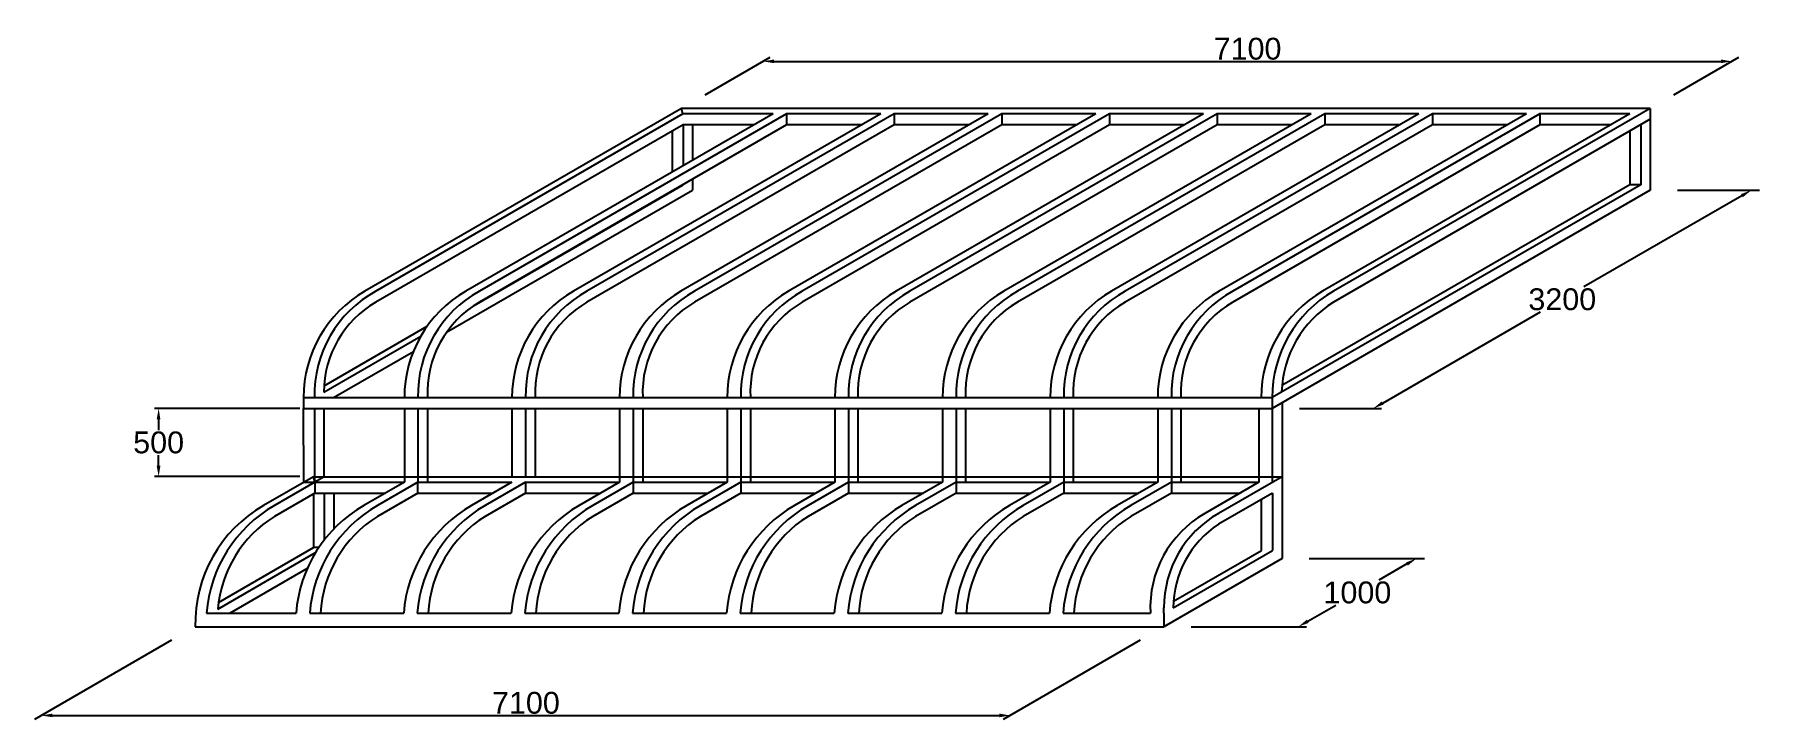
# Model space of a CAD drawing. Header units: inches. Extents: x -138455 to 599497, y -747149 to 13167.
# Drawn here: x 188822 to 201466, y -477829 to -472807 of the extents above; entities that cross this region are included whole.
import ezdxf

# ---------------------------------------------------------------- set-up
doc = ezdxf.new("R2010")
doc.units = ezdxf.units.IN
doc.header["$MEASUREMENT"] = 0
doc.header["$PDMODE"] = 35
doc.header["$PDSIZE"] = -3
doc.styles.get("Standard").update_dxf_attribs({"font": 'arial.ttf'})
doc.dimstyles.get("Standard").update_dxf_attribs({"dimtxt": 80, "dimasz": 70, "dimexe": 40, "dimexo": 80, "dimgap": 0, "dimtad": 1, "dimtih": 1, "dimtoh": 1, "dimdec": 0, "dimzin": 0, "dimdsep": 46, "dimtxsty": 'Standard', "dimcen": 0.09, "dimadec": 0, "dimazin": 0, "dimtfac": 1, "dimtdec": 0, "dimtofl": 0, "dimtmove": 0, "dimatfit": 3, "dimfxl": 0, "dimtolj": 1, "dimtzin": 0, "dimarcsym": 0})

# ---------------------------------------------------------------- blocks, each defined once
blk = doc.blocks.new('*D2227')
at = {"color": 0, "lineweight": -2, "transparency": 16777216}
for p, q in [((155121, -459781), (154116, -460362)), ((162221, -459781), (161216, -460362)), ((154248, -460332), (161188, -460332))]:
    blk.add_line(p, q, dxfattribs=at)
at = {"color": 0, "transparency": 16777216}
for points in [[(154248, -460318), (154248, -460345), (154168, -460332)], [(161188, -460318), (161188, -460345), (161268, -460332)]]:
    blk.add_solid(points, dxfattribs=at)
at = {"layer": 'Defpoints', "color": 0, "transparency": 16777216}
for p in [(155294, -459681), (162394, -459681), (161268, -460332)]:
    blk.add_point(p, dxfattribs=at)
at = {"color": 0, "transparency": 16777216, "insert": (157718, -460240), "char_height": 160, "attachment_point": 5}
blk.add_mtext('\\A1;7100', dxfattribs=at)
blk = doc.blocks.new('*D2233')
at = {"color": 0, "lineweight": -2, "transparency": 16777216}
for p, q in [((163460, -459181), (164306, -459181)), ((164176, -459221), (163971, -459340)), ((163449, -459641), (163654, -459523)), ((162594, -459681), (163440, -459681))]:
    blk.add_line(p, q, dxfattribs=at)
at = {"color": 0, "transparency": 16777216}
for points in [[(164170, -459210), (164183, -459233), (164246, -459181)], [(163442, -459630), (163456, -459653), (163380, -459681)]]:
    blk.add_solid(points, dxfattribs=at)
at = {"layer": 'Defpoints', "color": 0, "transparency": 16777216}
for p in [(163260, -459181), (164246, -459181), (162394, -459681)]:
    blk.add_point(p, dxfattribs=at)
at = {"color": 0, "transparency": 16777216, "insert": (163813, -459431), "char_height": 160, "attachment_point": 5}
blk.add_mtext('\\A1;1000', dxfattribs=at)
blk = doc.blocks.new('*D2228')
at = {"color": 0, "lineweight": -2, "transparency": 16777216}
for p, q in [((159105, -454885), (159582, -454610)), ((159610, -454640), (166550, -454640)), ((166205, -454885), (166682, -454610))]:
    blk.add_line(p, q, dxfattribs=at)
at = {"color": 0, "transparency": 16777216}
for points in [[(159610, -454626), (159610, -454653), (159530, -454640)], [(166550, -454626), (166550, -454653), (166630, -454640)]]:
    blk.add_solid(points, dxfattribs=at)
at = {"layer": 'Defpoints', "color": 0, "transparency": 16777216}
for p in [(166630, -454640), (158932, -454985), (166032, -454985)]:
    blk.add_point(p, dxfattribs=at)
at = {"color": 0, "transparency": 16777216, "insert": (163080, -454548), "char_height": 160, "attachment_point": 5}
blk.add_mtext('\\A1;7100', dxfattribs=at)
blk = doc.blocks.new('*D2234')
at = {"color": 0, "lineweight": -2, "transparency": 16777216}
for p, q in [((166703, -455625), (165546, -456293)), ((166232, -455585), (166833, -455585)), ((164071, -457145), (165228, -456476)), ((163460, -457185), (164061, -457185))]:
    blk.add_line(p, q, dxfattribs=at)
at = {"color": 0, "transparency": 16777216}
for points in [[(166697, -455613), (166710, -455636), (166773, -455585)], [(164064, -457133), (164077, -457156), (164001, -457185)]]:
    blk.add_solid(points, dxfattribs=at)
at = {"layer": 'Defpoints', "color": 0, "transparency": 16777216}
for p in [(166032, -455585), (163260, -457185), (164001, -457185)]:
    blk.add_point(p, dxfattribs=at)
at = {"color": 0, "transparency": 16777216, "insert": (165387, -456385), "char_height": 160, "width": 477.16, "attachment_point": 5}
blk.add_mtext('\\A1;3200', dxfattribs=at)
blk = doc.blocks.new('*D2231')
at = {"color": 0, "lineweight": -2, "transparency": 16777216}
for p, q in [((190766, -475549), (189702, -475549)), ((189732, -475629), (189732, -475708)), ((189732, -475969), (189732, -475891)), ((190766, -476049), (189702, -476049))]:
    blk.add_line(p, q, dxfattribs=at)
at = {"color": 0, "transparency": 16777216}
for points in [[(189718, -475629), (189745, -475629), (189732, -475549)], [(189718, -475969), (189745, -475969), (189732, -476049)]]:
    blk.add_solid(points, dxfattribs=at)
at = {"layer": 'Defpoints', "color": 0, "transparency": 16777216}
for p in [(189732, -475549), (190866, -475549), (190866, -476049)]:
    blk.add_point(p, dxfattribs=at)
at = {"color": 0, "transparency": 16777216, "insert": (189732, -475799), "char_height": 160, "attachment_point": 5}
blk.add_mtext('\\A1;500', dxfattribs=at)
blk = doc.blocks.new('zzxcmmm')
for p, q in [((156160.4, -458581.2), (155794.4, -458792.6)), ((156160.4, -458581.2), (163260.4, -458581.2)), ((156171.2, -458621.2), (156160.4, -458581.2)), ((163260.4, -458581.2), (162794.4, -458850.3)), ((163260.4, -458581.2), (163260.4, -459181.2)), ((156171.2, -458621.2), (155874.4, -458792.6)), ((156171.2, -458701.2), (155874.4, -458872.6)), ((156160.4, -458707.4), (156160.4, -459101.2)), ((156171.2, -458621.2), (156827.1, -458621.2)), ((156171.2, -458621.2), (156171.2, -458701.2)), ((156171.2, -458701.2), (156688.5, -458701.2)), ((156240.4, -458701.2), (156240.4, -459045.3)), ((156309.7, -458701.2), (156309.7, -458965.2)), ((156827.1, -458621.2), (156530.3, -458792.6)), ((156927.1, -458621.2), (156630.3, -458792.6)), ((156927.1, -458701.2), (156630.3, -458872.6)), ((156927.1, -458621.2), (157615.9, -458621.2)), ((156927.1, -458701.2), (156927.1, -458621.2)), ((156927.1, -458701.2), (157477.4, -458701.2)), ((157615.9, -458621.2), (157319.2, -458792.6)), ((157715.9, -458621.2), (157419.2, -458792.6)), ((157715.9, -458701.2), (157419.2, -458872.6)), ((157715.9, -458621.2), (158404.8, -458621.2)), ((157715.9, -458621.2), (157715.9, -458701.2)), ((157715.9, -458701.2), (158266.3, -458701.2)), ((158404.8, -458621.2), (158108.1, -458792.6)), ((158504.8, -458621.2), (158208.1, -458792.6)), ((158504.8, -458701.2), (158208.1, -458872.6)), ((158504.8, -458621.2), (159193.7, -458621.2)), ((158504.8, -458621.2), (158504.8, -458701.2)), ((158504.8, -458701.2), (159055.2, -458701.2)), ((159193.7, -458621.2), (158897, -458792.6)), ((159293.7, -458621.2), (158997, -458792.6)), ((159293.7, -458701.2), (158997, -458872.6)), ((159293.7, -458621.2), (159982.6, -458621.2)), ((159293.7, -458621.2), (159293.7, -458701.2)), ((159293.7, -458701.2), (159844, -458701.2)), ((159982.6, -458621.2), (159685.9, -458792.6)), ((160082.6, -458621.2), (159785.9, -458792.6)), ((160082.6, -458701.2), (159785.9, -458872.6)), ((160082.6, -458621.2), (160771.5, -458621.2)), ((160082.6, -458621.2), (160082.6, -458701.2)), ((160082.6, -458701.2), (160632.9, -458701.2)), ((160771.5, -458621.2), (160474.8, -458792.6)), ((160871.5, -458621.2), (160574.8, -458792.6)), ((160871.5, -458701.2), (160574.8, -458872.6)), ((160871.5, -458621.2), (161560.4, -458621.2)), ((160871.5, -458621.2), (160871.5, -458701.2)), ((160871.5, -458701.2), (161421.8, -458701.2)), ((161560.4, -458621.2), (161263.6, -458792.6)), ((161660.4, -458621.2), (161363.6, -458792.6)), ((161660.4, -458701.2), (161363.6, -458872.6)), ((161660.4, -458621.2), (162349.3, -458621.2)), ((161660.4, -458621.2), (161660.4, -458701.2)), ((161660.4, -458701.2), (162210.7, -458701.2)), ((162349.3, -458621.2), (162052.5, -458792.6)), ((162449.3, -458621.2), (162152.5, -458792.6)), ((162449.3, -458701.2), (162152.5, -458872.6)), ((162449.3, -458621.2), (163091.2, -458621.2)), ((162449.3, -458621.2), (162449.3, -458701.2)), ((162449.3, -458701.2), (162952.6, -458701.2)), ((163091.2, -458621.2), (162694.4, -458850.3)), ((163191.2, -458701.2), (162794.4, -458930.3)), ((163191.2, -458701.2), (163191.2, -459121.2)), ((163111.2, -459121.2), (163111.2, -458747.4)), ((155465.1, -459502.7), (156160.4, -459101.2)), ((156200, -459101.2), (156160.4, -459101.2)), ((162395.1, -459080.8), (162394.4, -459081.2)), ((155459.5, -459552.1), (156176.4, -459138.2)), ((163260.4, -459181.2), (162394.4, -459681.2)), ((162463.1, -459541.6), (163191.2, -459121.2)), ((162464.8, -459494.4), (163111.2, -459121.2)), ((155547.6, -459581.2), (156116.3, -459252.9)), ((155377.4, -459581.2), (156033.3, -459581.2)), ((156133.3, -459581.2), (156822.2, -459581.2)), ((156922.2, -459581.2), (157611.1, -459581.2)), ((157711.1, -459581.2), (158400, -459581.2)), ((158500, -459581.2), (159188.9, -459581.2)), ((159288.9, -459581.2), (159977.8, -459581.2)), ((160077.8, -459581.2), (160766.6, -459581.2)), ((160866.6, -459581.2), (161555.5, -459581.2)), ((161655.5, -459581.2), (162295.3, -459581.2)), ((162394.4, -459581.2), (162394.4, -459543.1)), ((162394.4, -459581.2), (162394.4, -459681.2)), ((155294.4, -459681.2), (155294.7, -459681.1)), ((155294.4, -459681.2), (155294.7, -459681.1)), ((155294.4, -459681.2), (155294.7, -459681.1)), ((155294.4, -459681.2), (162394.4, -459681.2))]:
    blk.add_line(p, q)
for centre, radius, start, end in [((156294.4, -459658.6), 1000, 120, 181.28947), ((156374.4, -459658.6), 1000, 120, 175.56372), ((157030.3, -459658.6), 1000, 120, 175.56372), ((157130.3, -459658.6), 1000, 120, 175.56372), ((157819.2, -459658.6), 1000, 120, 175.56372), ((157919.2, -459658.6), 1000, 120, 175.56372), ((158608.1, -459658.6), 1000, 120, 175.56372), ((158708.1, -459658.6), 1000, 120, 175.56372), ((159397, -459658.6), 1000, 120, 175.56372), ((159497, -459658.6), 1000, 120, 175.56372), ((160185.9, -459658.6), 1000, 120, 175.56372), ((160285.9, -459658.6), 1000, 120, 175.56372), ((160974.8, -459658.6), 1000, 120, 175.56372), ((161074.8, -459658.6), 1000, 120, 175.56372), ((161763.6, -459658.6), 1000, 120, 175.56372), ((161863.6, -459658.6), 1000, 120, 175.56372), ((162552.5, -459658.6), 1000, 120, 175.56372), ((162652.5, -459658.6), 1000, 120, 175.56372), ((163094.4, -459543.1), 800, 120, 182.73116), ((163194.4, -459543.1), 800, 120, 180), ((156346.9, -459627.5), 890.6, 122.04205, 175.14363), ((157102.8, -459627.5), 890.6, 122.04205, 177.02161), ((157891.7, -459627.5), 890.6, 122.04205, 177.02161), ((158680.6, -459627.5), 890.6, 122.04205, 177.02161), ((159469.5, -459627.5), 890.6, 122.04205, 177.02161), ((160258.4, -459627.5), 890.6, 122.04205, 177.02161), ((161047.3, -459627.5), 890.6, 122.04205, 177.02161), ((161836.2, -459627.5), 890.6, 122.04205, 177.02161), ((162625, -459627.5), 890.6, 122.04205, 177.02161), ((163197.4, -459544.2), 734.3, 123.28414, 179.79903)]:
    blk.add_arc(centre, radius, start, end)
dim = blk.add_aligned_dim(p1=(162394.4, -459681.2), p2=(163260.4, -459181.2), distance=-492.6, text='1000', dimstyle='Standard', override={"dimtxt": 160, "dimasz": 80, "dimexe": 30, "dimexo": 100, "dimgap": 10, "dimfxl": 100})
dim.commit()
dim.dimension.update_dxf_attribs({"geometry": '*D2233', "text_midpoint": (163812.6, -459431.2)})
dim = blk.add_aligned_dim(p1=(155294.4, -459681.2), p2=(162394.4, -459681.2), distance=-650.3, dimstyle='Standard', override={"dimtxt": 160, "dimasz": 80, "dimexe": 30, "dimexo": 100, "dimgap": 10, "dimfxl": 100})
dim.commit()
dim.dimension.update_dxf_attribs({"geometry": '*D2227', "text_midpoint": (157718.1, -460239.8)})
blk = doc.blocks.new('222gghzxc')
for p, q in [((158931.7, -454984.7), (156610.4, -456324.9)), ((158941.6, -455024.7), (156689.6, -456324.9)), ((159602, -455024.7), (157349.3, -456325.3)), ((159701.5, -455024.7), (157449.3, -456325)), ((160390.9, -455024.7), (158138.2, -456325.3)), ((160490.4, -455024.7), (158238.2, -456325)), ((158862.1, -455024.1), (158862.1, -455024.9)), ((161179.8, -455024.7), (158927.1, -456325.3)), ((166031.7, -454984.7), (158931.7, -454984.7)), ((158941.6, -455024.7), (158931.7, -454984.7)), ((159602, -455024.7), (158941.6, -455024.7)), ((161279.3, -455024.7), (159027.1, -456325)), ((160390.9, -455024.7), (159701.5, -455024.7)), ((159701.5, -455024.7), (159701.5, -455104.8)), ((161968.7, -455024.7), (159716, -456325.3)), ((162068.2, -455024.7), (159816, -456325)), ((160490.4, -455024.7), (160490.3, -455104.8)), ((161179.8, -455024.7), (160490.4, -455024.7)), ((162757.6, -455024.7), (160504.9, -456325.3)), ((162857.1, -455024.7), (160604.9, -456325)), ((161968.7, -455024.7), (161279.3, -455024.7)), ((161279.3, -455024.7), (161279.3, -455104.7)), ((163546.4, -455024.7), (161293.8, -456325.3)), ((163645.9, -455024.7), (161393.8, -456325)), ((162757.6, -455024.7), (162068.2, -455024.7)), ((162068.2, -455024.7), (162068.2, -455104.8)), ((164335.3, -455024.7), (162082.7, -456325.3)), ((164434.8, -455024.7), (162182.7, -456325)), ((163546.4, -455024.7), (162857.1, -455024.7)), ((162857.1, -455024.7), (162857.1, -455104.8)), ((165124.2, -455024.7), (162871.6, -456325.3)), ((165223.7, -455024.7), (162971.6, -456325)), ((165882.4, -455024.7), (163630.4, -456324.9)), ((164335.3, -455024.7), (163645.9, -455024.7)), ((163645.9, -455024.7), (163645.9, -455104.8)), ((166031.7, -454984.7), (163710.4, -456324.9)), ((166031.7, -455064.7), (163710.4, -456404.9)), ((165124.2, -455024.7), (164434.8, -455024.7)), ((164434.8, -455024.7), (164434.8, -455104.8)), ((165882.4, -455024.7), (165223.7, -455024.7)), ((165223.7, -455024.7), (165223.7, -455104.8)), ((166031.7, -454984.7), (166031.7, -455504.7)), ((158942.4, -455104.2), (156690.4, -456404.4)), ((159701.5, -455104.8), (157449.3, -456405)), ((160490.3, -455104.8), (158238.2, -456405)), ((158862.1, -455150.6), (158862.1, -455451.9)), ((159463.4, -455104.8), (158941.6, -455104.8)), ((158942.4, -455104.2), (158942.4, -455405.5)), ((159011.7, -455104.8), (159011.7, -455365.5)), ((161279.3, -455104.7), (159027.1, -456405)), ((160252.3, -455104.8), (159701.5, -455104.8)), ((162068.2, -455104.7), (159816, -456405)), ((161041.2, -455104.8), (160490.3, -455104.8)), ((162857.1, -455104.7), (160604.9, -456405)), ((161830.1, -455104.8), (161279.2, -455104.8)), ((163645.9, -455104.7), (161393.8, -456405)), ((162618.9, -455104.8), (162068.1, -455104.8)), ((164434.8, -455104.7), (162182.7, -456405)), ((163407.8, -455104.8), (162857, -455104.8)), ((165223.7, -455104.7), (162971.6, -456405)), ((164196.7, -455104.8), (163645.9, -455104.8)), ((164985.6, -455104.8), (164434.8, -455104.8)), ((165743.8, -455104.8), (165223.7, -455104.8)), ((165882.4, -455150.9), (165882.4, -455544.7)), ((165962.4, -455104.7), (165962.4, -455544.7)), ((157411.6, -456428.6), (158942.4, -455544.7)), ((158942.4, -455544.7), (158939.4, -455544.7)), ((158942.4, -455543), (158942.4, -455544.7)), ((159011.7, -455503), (159011.7, -455584.7)), ((165962.4, -455544.7), (163260.4, -457104.7)), ((165882.4, -455544.7), (163332.5, -457017)), ((165962.4, -455544.7), (165882.4, -455544.7)), ((166031.7, -455504.7), (166031.7, -455584.7)), ((157209, -456625.5), (159011.7, -455584.7)), ((166031.7, -455584.7), (163260.4, -457184.7)), ((156310.9, -457017.9), (157067.3, -456581.2)), ((156309.7, -457064.7), (157019.9, -456654.7)), ((156379, -457104.7), (156965.4, -456766.1)), ((162590.8, -457064.4), (162590.3, -457064.7)), ((156160.4, -457104.7), (156161.1, -457104.3)), ((156160.4, -457104.3), (156160.4, -457104.7)), ((156160.4, -457104.7), (163260.4, -457104.7)), ((156160.4, -457104.7), (156160.4, -457184.7)), ((156160.4, -457184.7), (163260.4, -457184.7)), ((163260.4, -457104.7), (163260.4, -457184.7))]:
    blk.add_line(p, q)
for centre, radius, start, end in [((157060.4, -457104.3), 900, 120, 180), ((157107.6, -457084.9), 867.4, 118.74806, 181.25194), ((157799.3, -457104.7), 900, 120, 180), ((157866.5, -457085.5), 867.4, 118.74806, 181.27076), ((158588.2, -457104.7), 900, 120, 180), ((158655.4, -457085.5), 867.4, 118.74806, 181.27076), ((159377.1, -457104.7), 900, 120, 180), ((159444.3, -457085.5), 867.4, 118.74806, 181.27076), ((160166, -457104.7), 900, 120, 180), ((160233.2, -457085.5), 867.4, 118.74806, 181.27076), ((160954.9, -457104.7), 900, 120, 180), ((161022.1, -457085.5), 867.4, 118.74806, 181.27076), ((161743.8, -457104.7), 900, 120, 180), ((161811, -457085.5), 867.4, 118.74806, 181.27076), ((162532.7, -457104.7), 900, 120, 180), ((162599.8, -457085.5), 867.4, 118.74806, 181.27076), ((163321.6, -457104.7), 900, 120, 180), ((163388.7, -457085.5), 867.4, 118.74806, 181.27076), ((164080.4, -457104.3), 900, 120, 180), ((164160.4, -457104.3), 900, 120, 180), ((157078.7, -457068.8), 769.5, 120.30328, 179.6539), ((157837.6, -457069.4), 769.5, 120.30328, 182.63319), ((158626.5, -457069.4), 769.5, 120.30328, 182.63319), ((159415.4, -457069.4), 769.5, 120.30328, 182.63319), ((160204.3, -457069.4), 769.5, 120.30328, 182.63319), ((160993.2, -457069.4), 769.5, 120.30328, 182.63319), ((161782, -457069.4), 769.5, 120.30328, 182.63319), ((162570.9, -457069.4), 769.5, 120.30328, 182.63319), ((163359.8, -457069.4), 769.5, 120.30328, 182.63319), ((164130.2, -457086.9), 800.8, 121.61343, 178.38657)]:
    blk.add_arc(centre, radius, start, end)
dim = blk.add_aligned_dim(p1=(158931.7, -454984.7), p2=(166031.7, -454984.7), distance=345.2, dimstyle='Standard', override={"dimtxt": 160, "dimasz": 80, "dimexe": 30, "dimexo": 100, "dimgap": 10, "dimfxl": 100})
dim.commit()
dim.dimension.update_dxf_attribs({"geometry": '*D2228', "text_midpoint": (163079.7, -454547.8)})
dim = blk.add_aligned_dim(p1=(166031.7, -455584.7), p2=(163260.4, -457184.7), distance=370.5, text='3200', dimstyle='Standard', override={"dimtxt": 160, "dimasz": 80, "dimexe": 30, "dimexo": 100, "dimgap": 10, "dimfxl": 100})
dim.commit()
dim.dimension.update_dxf_attribs({"geometry": '*D2234', "text_midpoint": (165387.1, -456384.7)})

msp = doc.modelspace()

# ---------------------------------------------------------------- linework, layer by layer
for p, q in [((190797.1, -476089.2), (190794.1, -475549.2)), ((190877.1, -476089.2), (190877.1, -475549.2)), ((190946.4, -476049.2), (190946.4, -475549.2)), ((191533, -475549.2), (191533, -476089.2)), ((191633, -475549.2), (191633, -476089.2)), ((191702.6, -475549.2), (191702.6, -476089.2)), ((192321.9, -475549.2), (192321.9, -476049.2)), ((192421.9, -475549.2), (192421.9, -476049.2)), ((192491.5, -475549.2), (192491.5, -476049.2)), ((193110.8, -475549.2), (193110.8, -476089.2)), ((193210.8, -475549.2), (193210.8, -476089.2)), ((193280.4, -475549.2), (193280.4, -476089.2)), ((193899.7, -475549.2), (193899.7, -476089.2)), ((193999.7, -475549.2), (193999.7, -476089.2)), ((194069.3, -475549.2), (194069.3, -476089.2)), ((194688.6, -475549.2), (194688.6, -476089.2)), ((194788.6, -475549.2), (194788.6, -476089.2)), ((194858.1, -475549.2), (194858.1, -476089.2)), ((195477.4, -475549.2), (195477.4, -476089.2)), ((195577.5, -475549.2), (195577.5, -476089.2)), ((195647, -475549.2), (195647, -476089.2)), ((196266.3, -475549.2), (196266.3, -476089.2)), ((196366.3, -475549.2), (196366.3, -476089.2)), ((196435.9, -475549.2), (196435.9, -476089.2)), ((197055.2, -475549.2), (197055.2, -476089.2)), ((197155.2, -475549.2), (197155.2, -476089.2)), ((197224.8, -475549.2), (197224.8, -476089.2)), ((197797.1, -475549.2), (197797.1, -476089.2)), ((197894.1, -475549.2), (197894.1, -476090.9)), ((197966.4, -475509.2), (197966.4, -476049.2)), ((190946.4, -476049.2), (190877.1, -476089.2)), ((190797.1, -476089.2), (190877.1, -476089.2))]:
    msp.add_line(p, q)

# ---------------------------------------------------------------- block references
for name, p in [('222gghzxc', (34633.7, -18364.5)), ('zzxcmmm', (34706, -17468))]:
    msp.add_blockref(name, p)

# ---------------------------------------------------------------- dimensions: what is measured, and where the dimension line sits
dim = msp.add_linear_dim(base=(189731.7, -475549.2), p1=(190866.4, -476049.2), p2=(190866.4, -475549.2), angle=90, dimstyle='Standard', override={"dimtxt": 160, "dimasz": 80, "dimexe": 30, "dimexo": 100, "dimgap": 10, "dimfxl": 100})
dim.commit()
dim.dimension.update_dxf_attribs({"geometry": '*D2231', "text_midpoint": (189731.7, -475799.2), "dimtype": 160})

doc.saveas('drawing.dxf')
